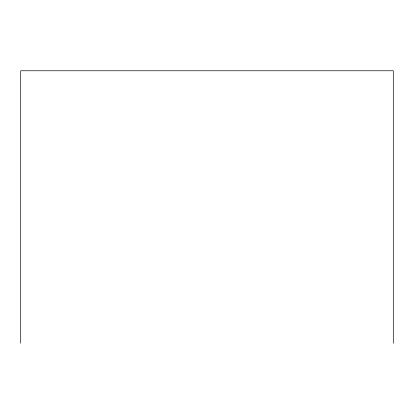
<?xml version="1.0" encoding="UTF-8"?>
<svg xmlns="http://www.w3.org/2000/svg" width="414" height="414" viewBox="0 0 414 414"><rect width="100%" height="100%" fill="white"/><g stroke="black" fill="none" stroke-linecap="round" stroke-linejoin="round"><path stroke-width="0.62" d="M393.3 343.237L393.3 70.763L20.7 70.763L20.7 343.237"/></g></svg>
